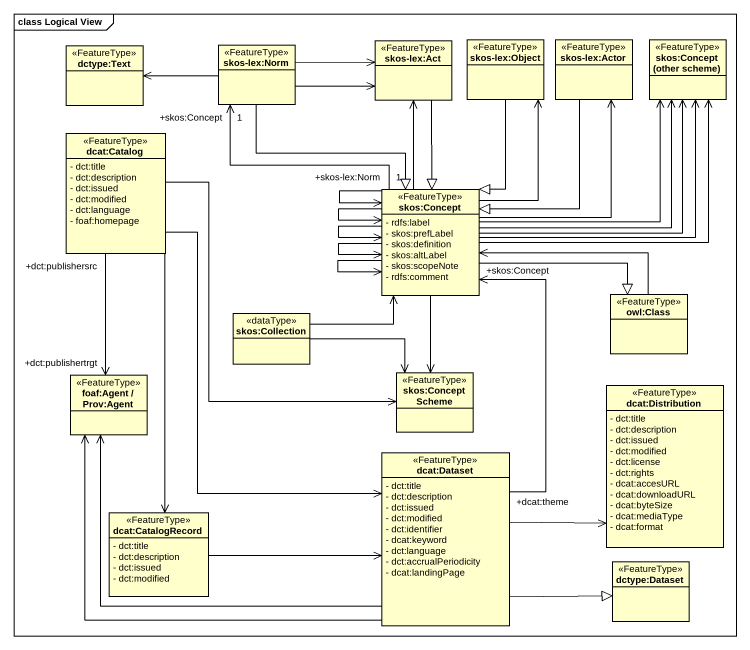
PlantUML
@startuml
mainframe class Logical View
hide circle
hide empty members
skinparam classAttributeIconSize 0
class "dctype:Text" as dctype_Text <<FeatureType>>
class "skos-lex:Norm" as skos_lex_Norm <<FeatureType>>
class "skos-lex:Act" as skos_lex_Act <<FeatureType>>
class "skos-lex:Object" as skos_lex_Object <<FeatureType>>
class "skos-lex:Actor" as skos_lex_Actor <<FeatureType>>
class "skos:Concept (other scheme)" as skos_Concept_other_scheme <<FeatureType>>
class "dcat:Catalog" as dcat_Catalog <<FeatureType>> {
  - dct:title
  - dct:description
  - dct:issued
  - dct:modified
  - dct:language
  - foaf:homepage
}
class "skos:Concept" as skos_Concept <<FeatureType>> {
  - rdfs:label
  - skos:prefLabel
  - skos:definition
  - skos:altLabel
  - skos:scopeNote
  - rdfs:comment
}
class "skos:Collection" as skos_Collection <<dataType>>
class "owl:Class" as owl_Class <<FeatureType>>
class "foaf:Agent / Prov:Agent" as foaf_Agent_Prov_Agent <<FeatureType>>
class "skos:ConceptScheme" as skos_ConceptScheme <<FeatureType>>
class "dcat:Distribution" as dcat_Distribution <<FeatureType>> {
  - dct:title
  - dct:description
  - dct:issued
  - dct:modified
  - dct:license
  - dct:rights
  - dcat:accesURL
  - dcat:downloadURL
  - dcat:byteSize
  - dcat:mediaType
  - dcat:format
}
class "dcat:Dataset" as dcat_Dataset <<FeatureType>> {
  - dct:title
  - dct:description
  - dct:issued
  - dct:modified
  - dct:identifier
  - dcat:keyword
  - dct:language
  - dct:accrualPeriodicity
  - dcat:landingPage
}
class "dcat:CatalogRecord" as dcat_CatalogRecord <<FeatureType>> {
  - dct:title
  - dct:description
  - dct:issued
  - dct:modified
}
class "dctype:Dataset" as dctype_Dataset <<FeatureType>>
skos_lex_Norm -left-> dctype_Text
skos_lex_Norm -right-> skos_lex_Act
skos_lex_Norm -right-> skos_lex_Act
skos_lex_Norm --|> skos_Concept
skos_lex_Act --|> skos_Concept
skos_lex_Object <-- skos_Concept
skos_lex_Object --|> skos_Concept
skos_lex_Actor <-- skos_Concept
skos_lex_Actor --|> skos_Concept
dcat_Catalog "+dct:publishersrc" --> "+dct:publishertrgt" foaf_Agent_Prov_Agent
dcat_Catalog --> skos_ConceptScheme
dcat_Catalog --> dcat_Dataset
dcat_Catalog --> dcat_CatalogRecord
skos_Concept "+skos-lex:Norm\n1" -up-> "+skos:Concept\n1" skos_lex_Norm
skos_Concept -up-> skos_lex_Act
skos_Concept -up-> skos_Concept_other_scheme
skos_Concept -up-> skos_Concept_other_scheme
skos_Concept -up-> skos_Concept_other_scheme
skos_Concept -up-> skos_Concept_other_scheme
skos_Concept -up-> skos_Concept_other_scheme
skos_Concept --> skos_Concept
skos_Concept --> skos_Concept
skos_Concept --> skos_Concept
skos_Concept --> skos_Concept
skos_Concept --> skos_Concept
skos_Concept -right-|> owl_Class
skos_Concept --> skos_ConceptScheme
skos_Collection -up-> skos_Concept
skos_Collection -right-> skos_ConceptScheme
owl_Class -left-> skos_Concept
dcat_Dataset "+dcat:theme" -up-> "+skos:Concept" skos_Concept
dcat_Dataset -left-> foaf_Agent_Prov_Agent
dcat_Dataset -left-> foaf_Agent_Prov_Agent
dcat_Dataset -right-> dcat_Distribution
dcat_Dataset -right-|> dctype_Dataset
dcat_CatalogRecord -right-> dcat_Dataset
@enduml
